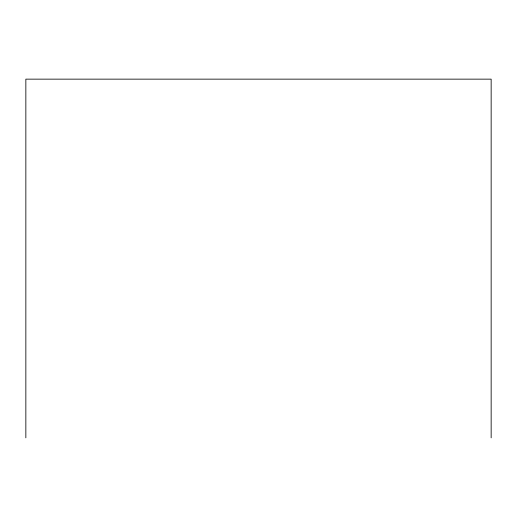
<?xml version="1.0" encoding="UTF-8"?>
<svg xmlns="http://www.w3.org/2000/svg" width="517" height="517" viewBox="0 0 517 517"><rect width="100%" height="100%" fill="white"/><g stroke="black" fill="none" stroke-linecap="round" stroke-linejoin="round"><path stroke-width="0.78" d="M491.15 437.854L491.15 79.146L25.85 79.146L25.85 437.854"/></g></svg>
